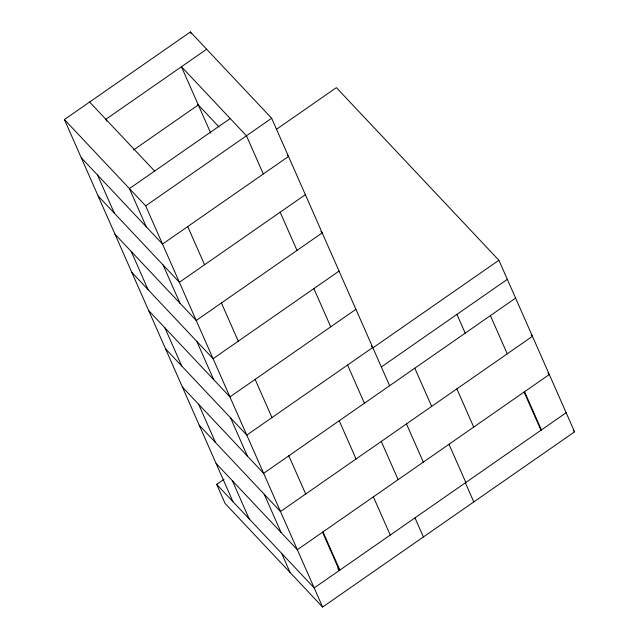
<?xml version="1.0" encoding="UTF-8"?>
<svg xmlns="http://www.w3.org/2000/svg" width="639" height="639" viewBox="0 0 639 639"><rect width="100%" height="100%" fill="white"/><g stroke="black" fill="none" stroke-linecap="round" stroke-linejoin="round"><path stroke-width="0.96" d="M232.939 501.639L64.419 119.557L190.398 31.95L271.655 118.255L389.614 385.716M206.653 49.211L105.866 119.301L106.673 121.114M133.575 149.957L198.306 104.94M230.208 118.519L129.421 188.601L146.275 226.813M276.743 129.118L336.394 87.639L498.899 260.249L574.581 431.836L322.615 607.05L145.676 205.87L271.655 118.255M305.362 194.671L179.375 282.278L98.126 195.973M339.061 271.088L213.083 358.695L131.826 272.39M355.915 309.3L229.936 396.907L148.679 310.602M372.92 347.856L498.899 260.249M381.347 366.962L507.326 279.355M322.615 607.05L225.112 503.484L216.685 484.378L224.001 479.29M515.601 298.101L263.635 473.323L182.379 387.01M566.154 412.73L314.188 587.944L216.685 484.378M531.097 334.876L532.447 336.314L280.489 511.527L199.232 425.223M547.95 373.08L549.3 374.518L297.343 549.74L216.086 463.427M573.223 430.398L574.581 431.836M287.135 155.013L288.508 156.467L162.53 244.074L81.273 157.769M320.842 231.43L322.208 232.884L196.229 320.49L114.972 234.186M197.794 104.397L219.009 126.929M371.395 346.05L372.769 347.504L246.782 435.111L165.533 348.806M89.62 102.04L154.622 171.084M64.419 119.557L145.676 205.87M337.823 567.943L339.852 570.1L322.999 531.896M338.023 568.974L339.389 570.427L322.535 532.215M524.571 391.715L541.425 429.927M490.401 315.626L507.254 353.838M524.108 392.042L540.961 430.255M456.933 314.396L465.208 333.151M456.861 388.879L473.715 427.084M448.985 444.281L465.839 482.493M414.815 368.192L431.668 406.396M465.368 482.812L473.795 501.919M406.468 423.921L423.322 462.133M263.308 173.984L246.462 135.78L181.46 66.736L210.742 133.144M280.162 212.196L297.015 250.4M313.869 288.612L330.714 326.817M347.568 365.029L364.422 403.233M381.275 441.445L398.121 479.649M414.975 517.862L423.401 536.96M190.398 31.95L191.205 33.771M373.392 496.846L390.245 535.059M339.221 420.758L356.075 458.962M187.722 226.549L204.576 264.762M221.429 302.966L238.275 341.178M255.129 379.382L271.982 417.594M288.836 455.799L305.682 494.011M163.129 265.017L179.982 303.229M196.828 341.434L213.682 379.646M230.535 417.85L247.389 456.062M264.234 494.266L281.088 532.479M281.687 553.422L290.114 572.528M97.519 175.03L114.373 213.234M131.227 251.446L148.08 289.651M164.926 327.863L181.78 366.067M198.633 404.279L215.487 442.484M232.34 480.696L249.186 518.9"/></g></svg>
